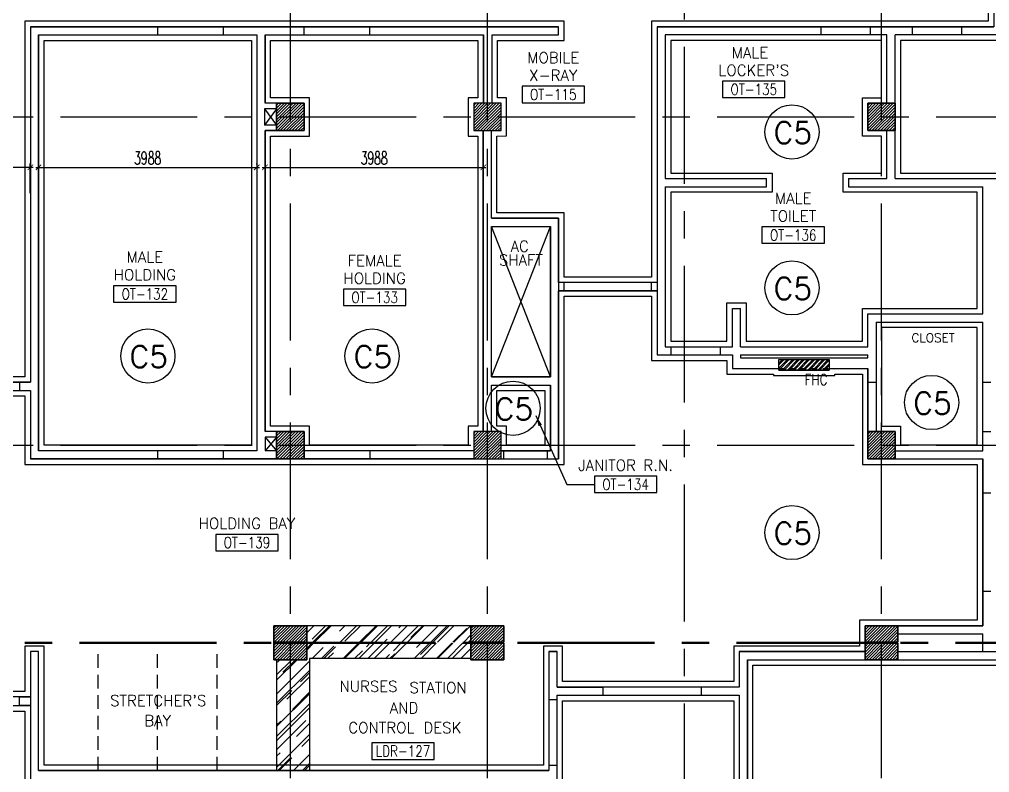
# Model space of a CAD drawing. Extents: x 275967.8 to 276060, y 57291.9 to 57371.4.
# Drawn here: x 275987.79 to 276005.51, y 57324 to 57337.77 of the extents above; entities that cross this region are included whole.
import ezdxf
from ezdxf.enums import TextEntityAlignment as Align

# ---------------------------------------------------------------- set-up
doc = ezdxf.new("R2010")
doc.units = 0
doc.header["$MEASUREMENT"] = 0
doc.header["$PDMODE"] = 34
doc.linetypes.add('CENTERX2', pattern=[4, 2.5, -0.5, 0.5, -0.5])
doc.linetypes.add('HIDDEN', pattern=[0.375, 0.25, -0.125])
doc.layers.get('0').update_dxf_attribs({"linetype": 'CONTINUOUS'})
doc.layers.get('DEFPOINTS').update_dxf_attribs({"linetype": 'CONTINUOUS'})
for name, color, linetype in [('AXES', 11, 'CENTERX2'), ('CEILING', 4, 'CONTINUOUS'), ('CEILING-MARKER', 6, 'CONTINUOUS'), ('COL', 5, 'CONTINUOUS'), ('COUNTER', 7, 'CONTINUOUS'), ('DIM', 4, 'CONTINUOUS'), ('FHC', 2, 'CONTINUOUS'), ('HAT', 8, 'CONTINUOUS'), ('NON-MEDICAL', 5, 'CONTINUOUS'), ('RM-BOX', 11, 'CONTINUOUS'), ('RM-NAME', 11, 'CONTINUOUS'), ('RM-NO', 11, 'CONTINUOUS'), ('SHAFT', 3, 'CONTINUOUS'), ('TXT', 2, 'CONTINUOUS'), ('WALL', 2, 'CONTINUOUS')]:
    doc.layers.add(name, color=color, linetype=linetype)
doc.styles.add('ROMANS', font='ROMANS.shx', dxfattribs={"width": 0.6})
doc.dimstyles.new('STANDARD_IN', dxfattribs={"dimtxt": 0.24, "dimasz": 0.1, "dimexe": 0.07, "dimexo": 0.05, "dimgap": 0.05, "dimtad": 1, "dimdec": 0, "dimlfac": 1000, "dimzin": 0, "dimtxsty": 'ROMANS', "dimblk": 'ARCHTICK', "dimcen": 0.05, "dimdle": 0.05, "dimclrd": 4, "dimclre": 4, "dimclrt": 2, "dimazin": 3, "dimtfac": 1, "dimtdec": 0, "dimtmove": 0, "dimatfit": 3, "dimtolj": 1, "dimtzin": 0})

# ---------------------------------------------------------------- blocks, each defined once
blk = doc.blocks.new('*X74')
at = {"color": 0}
for p, q in [((49339, 149519), (49810, 149990)), ((49339, 149572), (49757, 149990)), ((49339, 149625), (49704, 149990)), ((49339, 149678), (49651, 149990)), ((49339, 149731), (49598, 149990)), ((49339, 149784), (49545, 149990)), ((49339, 149837), (49492, 149990)), ((49339, 149890), (49439, 149990)), ((49339, 149943), (49386, 149990)), ((49363, 149490), (49839, 149966)), ((49416, 149490), (49839, 149913)), ((49469, 149490), (49839, 149859)), ((49523, 149490), (49839, 149806)), ((49576, 149490), (49839, 149753)), ((49629, 149490), (49839, 149700)), ((49682, 149490), (49839, 149647)), ((49735, 149490), (49839, 149594)), ((49788, 149490), (49839, 149541))]:
    blk.add_line(p, q, dxfattribs=at)
blk = doc.blocks.new('*X73')
at = {"color": 0}
for p, q in [((42139, 149531), (42598, 149990)), ((42139, 149584), (42545, 149990)), ((42139, 149637), (42492, 149990)), ((42139, 149690), (42439, 149990)), ((42139, 149743), (42386, 149990)), ((42139, 149796), (42333, 149990)), ((42139, 149849), (42280, 149990)), ((42139, 149902), (42227, 149990)), ((42139, 149955), (42174, 149990)), ((42151, 149490), (42639, 149978)), ((42204, 149490), (42639, 149925)), ((42257, 149490), (42639, 149872)), ((42310, 149490), (42639, 149819)), ((42363, 149490), (42639, 149766)), ((42416, 149490), (42639, 149713)), ((42469, 149490), (42639, 149660)), ((42522, 149490), (42639, 149607)), ((42575, 149490), (42639, 149554)), ((42628, 149490), (42639, 149501))]:
    blk.add_line(p, q, dxfattribs=at)
blk = doc.blocks.new('*X72')
at = {"color": 0}
for p, q in [((38539, 149537), (38992, 149990)), ((38539, 149590), (38939, 149990)), ((38539, 149643), (38886, 149990)), ((38539, 149696), (38833, 149990)), ((38539, 149749), (38780, 149990)), ((38539, 149802), (38726, 149990)), ((38539, 149856), (38673, 149990)), ((38539, 149909), (38620, 149990)), ((38539, 149962), (38567, 149990)), ((38545, 149490), (39039, 149984)), ((38598, 149490), (39039, 149931)), ((38651, 149490), (39039, 149878)), ((38704, 149490), (39039, 149825)), ((38757, 149490), (39039, 149772)), ((38810, 149490), (39039, 149719)), ((38863, 149490), (39039, 149666)), ((38916, 149490), (39039, 149613)), ((38969, 149490), (39039, 149560)), ((39022, 149490), (39039, 149507))]:
    blk.add_line(p, q, dxfattribs=at)
blk = doc.blocks.new('*X69')
at = {"color": 0}
for p, q in [((42139, 155524), (42605, 155990)), ((42139, 155577), (42552, 155990)), ((42139, 155630), (42499, 155990)), ((42139, 155683), (42446, 155990)), ((42139, 155736), (42393, 155990)), ((42139, 155789), (42340, 155990)), ((42139, 155842), (42287, 155990)), ((42139, 155895), (42234, 155990)), ((42139, 155948), (42181, 155990)), ((42158, 155490), (42639, 155971)), ((42211, 155490), (42639, 155918)), ((42264, 155490), (42639, 155865)), ((42317, 155490), (42639, 155812)), ((42370, 155490), (42639, 155759)), ((42423, 155490), (42639, 155706)), ((42476, 155490), (42639, 155653)), ((42529, 155490), (42639, 155600)), ((42582, 155490), (42639, 155546)), ((42635, 155490), (42639, 155493))]:
    blk.add_line(p, q, dxfattribs=at)
blk = doc.blocks.new('*X68')
at = {"color": 0}
for p, q in [((38539, 155530), (38999, 155990)), ((38539, 155583), (38946, 155990)), ((38539, 155636), (38893, 155990)), ((38539, 155689), (38840, 155990)), ((38539, 155742), (38787, 155990)), ((38539, 155795), (38734, 155990)), ((38539, 155848), (38681, 155990)), ((38539, 155901), (38628, 155990)), ((38539, 155954), (38575, 155990)), ((38552, 155490), (39039, 155977)), ((38605, 155490), (39039, 155924)), ((38658, 155490), (39039, 155871)), ((38711, 155490), (39039, 155818)), ((38764, 155490), (39039, 155765)), ((38817, 155490), (39039, 155712)), ((38870, 155490), (39039, 155659)), ((38923, 155490), (39039, 155606)), ((38976, 155490), (39039, 155553)), ((39029, 155490), (39039, 155500))]:
    blk.add_line(p, q, dxfattribs=at)
blk = doc.blocks.new('RM1')
at = {"layer": 'RM-BOX'}
blk.add_lwpolyline([(570, -200), (-570, -200), (-570, -500), (570, -500)], close=True, dxfattribs=at)
at = {"layer": 'RM-NAME', "style": 'ROMANS'}
blk.add_attdef('ROOMNAME1', text='', height=200, dxfattribs=at).set_placement((0, 324), align=Align.MIDDLE)
blk = doc.blocks.new('COL50')
at = {"layer": 'COL'}
blk.add_lwpolyline([(-250, 250), (-250, -250), (250, -250), (250, 250)], close=True, dxfattribs=at)
blk = doc.blocks.new('C5')
at = {"layer": 'HAT', "linetype": 'BYBLOCK'}
h = blk.add_hatch(dxfattribs=at)
h.set_pattern_fill('ANSI31', color=256, scale=300, style=0)
h.set_pattern_definition([(45, (-223356.182, -51411.005), (-26.516504, 26.516504), [])])
h.paths.add_polyline_path([(300, 300), (0, 300), (0, 0), (300, 0)])
h.paths.add_polyline_path([(600, 300), (300, 300), (300, 0), (600, 0)])
at = {"layer": 'COL'}
blk.add_lwpolyline([(600, 300), (0, 300), (0, 0), (600, 0)], close=True, dxfattribs=at)
blk = doc.blocks.new('_ARCHTICK')
at = {"color": 0, "linetype": 'BYBLOCK', "const_width": 0.15}
blk.add_lwpolyline([(-0.5, -0.5), (0.5, 0.5)], dxfattribs=at)
blk = doc.blocks.new('*D194')
at = {"layer": 'DEFPOINTS', "color": 0, "linetype": 'BYBLOCK', "ltscale": 0.3}
for p in [(275988.135, 57335.062), (275992.123, 57335.062), (275992.123, 57335.062)]:
    blk.add_point(p, dxfattribs=at)
at = {"layer": 'DIM', "color": 4, "linetype": 'BYBLOCK', "ltscale": 0.3}
for p, q in [((275988.085, 57335.062), (275992.173, 57335.062)), ((275988.135, 57335.112), (275988.135, 57335.132)), ((275992.123, 57335.112), (275992.123, 57335.132))]:
    blk.add_line(p, q, dxfattribs=at)
at = {"layer": 'DIM', "color": 4, "linetype": 'BYBLOCK', "ltscale": 0.3, "xscale": 0.1, "yscale": 0.1, "zscale": 0.1, "rotation": 180}
blk.add_blockref('_ARCHTICK', (275988.135, 57335.062), dxfattribs=at)
at = {"layer": 'DIM', "color": 4, "linetype": 'BYBLOCK', "ltscale": 0.3, "xscale": 0.1, "yscale": 0.1, "zscale": 0.1}
blk.add_blockref('_ARCHTICK', (275992.123, 57335.062), dxfattribs=at)
at = {"layer": 'DIM', "color": 2, "linetype": 'BYBLOCK', "ltscale": 0.3, "insert": (275990.129, 57335.232), "char_height": 0.24, "attachment_point": 5, "style": 'ROMANS'}
blk.add_mtext('\\A1;3988', dxfattribs=at)
blk = doc.blocks.new('*D193')
at = {"layer": 'DEFPOINTS', "color": 0, "linetype": 'BYBLOCK', "ltscale": 0.3}
for p in [(275996.26, 57335.062), (275992.273, 57334.601), (275996.26, 57334.601)]:
    blk.add_point(p, dxfattribs=at)
at = {"layer": 'DIM', "color": 4, "linetype": 'BYBLOCK', "ltscale": 0.3}
for p, q in [((275992.223, 57335.062), (275996.31, 57335.062)), ((275992.273, 57334.651), (275992.273, 57335.132)), ((275996.26, 57334.651), (275996.26, 57335.132))]:
    blk.add_line(p, q, dxfattribs=at)
at = {"layer": 'DIM', "color": 4, "linetype": 'BYBLOCK', "ltscale": 0.3, "xscale": 0.1, "yscale": 0.1, "zscale": 0.1, "rotation": 180}
blk.add_blockref('_ARCHTICK', (275992.273, 57335.062), dxfattribs=at)
at = {"layer": 'DIM', "color": 4, "linetype": 'BYBLOCK', "ltscale": 0.3, "xscale": 0.1, "yscale": 0.1, "zscale": 0.1}
blk.add_blockref('_ARCHTICK', (275996.26, 57335.062), dxfattribs=at)
at = {"layer": 'DIM', "color": 2, "linetype": 'BYBLOCK', "ltscale": 0.3, "insert": (275994.267, 57335.232), "char_height": 0.24, "attachment_point": 5, "style": 'ROMANS'}
blk.add_mtext('\\A1;3988', dxfattribs=at)
blk = doc.blocks.new('*D192')
at = {"layer": 'DEFPOINTS', "color": 0, "linetype": 'BYBLOCK', "ltscale": 0.3}
for p in [(275985.785, 57335.062), (275985.785, 57334.542), (275987.985, 57334.542)]:
    blk.add_point(p, dxfattribs=at)
at = {"layer": 'DIM', "color": 4, "linetype": 'BYBLOCK', "ltscale": 0.3}
for p, q in [((275988.035, 57335.062), (275985.735, 57335.062)), ((275985.785, 57334.592), (275985.785, 57335.132)), ((275987.985, 57334.592), (275987.985, 57335.132))]:
    blk.add_line(p, q, dxfattribs=at)
at = {"layer": 'DIM', "color": 4, "linetype": 'BYBLOCK', "ltscale": 0.3, "xscale": 0.1, "yscale": 0.1, "zscale": 0.1, "rotation": 180}
blk.add_blockref('_ARCHTICK', (275985.785, 57335.062), dxfattribs=at)
at = {"layer": 'DIM', "color": 4, "linetype": 'BYBLOCK', "ltscale": 0.3, "xscale": 0.1, "yscale": 0.1, "zscale": 0.1}
blk.add_blockref('_ARCHTICK', (275987.985, 57335.062), dxfattribs=at)
at = {"layer": 'DIM', "color": 2, "linetype": 'BYBLOCK', "ltscale": 0.3, "insert": (275986.885, 57335.232), "char_height": 0.24, "attachment_point": 5, "style": 'ROMANS'}
blk.add_mtext('\\A1;2200', dxfattribs=at)

msp = doc.modelspace()

# ---------------------------------------------------------------- hatches: boundary and pattern name
at = {"layer": 'COUNTER'}
h = msp.add_hatch(dxfattribs=at)
h.set_pattern_fill('AR-RROOF', color=11, scale=0.3, angle=45, style=0)
h.set_pattern_definition([(45, (275761.87932, 57274.97192), (0.25455844, 0.6788225), [4.5, -0.6, 1.5, -0.3]), (45, (275762.0554, 57275.36012), (-0.49426764, 0.0700036), [0.9, -0.099, 1.8, -0.225]), (45, (275761.80507, 57275.2583), (0.96095812, 1.24521504), [2.4, -0.42, 1.2, -0.3])])
h.paths.add_polyline_path([(275992.7355, 57326.0629), (275992.4855, 57326.0629), (275992.4855, 57324.0379), (275992.7355, 57324.0379)])
h.paths.add_polyline_path([(275993.0855, 57326.0829), (275996.0355, 57326.0829), (275996.0355, 57326.3629), (275993.0355, 57326.3629), (275993.0355, 57326.0629), (275992.7355, 57326.0629), (275992.7355, 57324.0379), (275993.0855, 57324.0379)])
h.paths.add_polyline_path([(275996.0355, 57326.6829), (275993.0355, 57326.6829), (275993.0355, 57326.3829), (275996.0355, 57326.3829)])
h.paths.add_polyline_path([(275993.8749, 57326.1592), (275993.8749, 57326.6067), (275994.1374, 57326.6067), (275994.1374, 57326.1592)], flags=9)
at = {"layer": 'FHC', "linetype": 'BYBLOCK', "ltscale": 0.3}
h = msp.add_hatch(dxfattribs=at)
h.set_pattern_fill('ANSI32', color=11, scale=0.175, style=0)
h.set_pattern_definition([(45, (275769.465284, 57300.30692), (-0.046403883, 0.046403883), []), (45, (275769.49622, 57300.30692), (-0.046403883, 0.046403883), [])])
h.paths.add_polyline_path([(276002.5815, 57331.3579), (276002.5815, 57331.5479), (276001.6615, 57331.5479), (276001.6615, 57331.3579)])
h.paths.add_polyline_path([(276001.4489, 57330.9368), (276001.4489, 57331.3576), (276001.7114, 57331.3576), (276001.7114, 57330.9368)], flags=9)
at = {"layer": 'HAT', "linetype": 'BYBLOCK'}
h = msp.add_hatch(dxfattribs=at)
h.set_pattern_fill('ANSI31', color=256, scale=0.3, style=0)
h.set_pattern_definition([(45, (275779.879317, 57274.97192), (-0.026516504, 0.026516504), [])])
h.paths.add_polyline_path([(276003.5355, 57326.6829), (276003.2355, 57326.6829), (276003.2355, 57326.3829), (276003.5355, 57326.3829)])
h.paths.add_polyline_path([(276003.8355, 57326.6829), (276003.5355, 57326.6829), (276003.5355, 57326.3829), (276003.8355, 57326.3829)])

# ---------------------------------------------------------------- linework, layer by layer
at = {"layer": 'AXES'}
for p, q in [((275992.7355, 57291.8986), (275992.7355, 57370.7113)), ((275996.3355, 57291.8986), (275996.3355, 57370.7113)), ((276003.5355, 57291.8986), (276003.5355, 57370.7113)), ((275999.9355, 57298.7629), (275999.9355, 57357.5829)), ((275968.5355, 57335.9829), (276036.5755, 57335.9829)), ((275968.5355, 57329.9829), (276036.5755, 57329.9829)), ((275968.8855, 57326.3829), (276041.9755, 57326.3829)), ((275968.8855, 57326.3629), (276041.9755, 57326.3629))]:
    msp.add_line(p, q, dxfattribs=at)
at = {"layer": 'CEILING', "linetype": 'BYBLOCK', "ltscale": 0.3}
for points in [[(275985.7855, 57340.4349), (275987.9855, 57340.4349), (275987.9855, 57339.4329), (276003.7855, 57339.4329), (276003.7855, 57346.7079), (276005.5855, 57346.7079), (276005.5855, 57337.6329), (275999.4355, 57337.6329), (275999.4355, 57332.9556), (275997.6355, 57332.9556), (275997.6355, 57334.1329), (275996.4105, 57334.1329), (275996.4105, 57335.7329), (275996.5855, 57335.7367), (275996.5855, 57336.2329), (275996.4227, 57336.2329), (275996.4227, 57337.4829), (275997.6355, 57337.4829), (275997.6355, 57337.6329), (275987.9855, 57337.6329), (275987.9855, 57331.133), (275985.7855, 57331.133)], [(275985.8855, 57340.3349), (275987.8855, 57340.3349), (275987.8855, 57339.3329), (276003.8855, 57339.3329), (276003.8855, 57346.6079), (276005.4855, 57346.6079), (276005.4855, 57337.7329), (275999.3355, 57337.7329), (275999.3355, 57333.0556), (275997.7355, 57333.0556), (275997.7355, 57334.2329), (275996.5105, 57334.2329), (275996.5105, 57335.635), (275996.6855, 57335.6388), (275996.6855, 57336.3329), (275996.5227, 57336.3329), (275996.5227, 57337.3829), (275997.7355, 57337.3829), (275997.7355, 57337.7329), (275987.8855, 57337.7329), (275987.8855, 57331.233), (275985.8855, 57331.233)], [(275988.1355, 57337.4829), (275992.123, 57337.4829), (275992.123, 57329.8829), (275988.1355, 57329.8829)], [(275988.2355, 57337.3829), (275992.023, 57337.3829), (275992.023, 57329.9829), (275988.2355, 57329.9829)], [(275992.273, 57337.4829), (275996.2636, 57337.4829), (275996.2636, 57336.2329), (275996.0855, 57336.2329), (275996.0855, 57335.7329), (275996.2605, 57335.7329), (275996.2605, 57330.2329), (275996.0855, 57330.2329), (275996.0855, 57329.8829), (275992.9855, 57329.8829), (275992.9855, 57330.2329), (275992.273, 57330.2329), (275992.273, 57335.7329), (275992.9855, 57335.7329), (275992.9855, 57336.2329), (275992.273, 57336.2329)], [(275992.373, 57337.3829), (275996.1636, 57337.3829), (275996.1636, 57336.3329), (275995.9855, 57336.3329), (275995.9855, 57335.6329), (275996.1605, 57335.6329), (275996.1605, 57330.3329), (275995.9855, 57330.3329), (275995.9855, 57329.9829), (275993.0855, 57329.9829), (275993.0855, 57330.3329), (275992.373, 57330.3329), (275992.373, 57335.6329), (275993.0855, 57335.6329), (275993.0855, 57336.3329), (275992.373, 57336.3329)], [(275999.6855, 57337.3829), (275999.6855, 57334.9579), (276001.5355, 57334.9579), (276001.5355, 57334.6079), (275999.6855, 57334.6079), (275999.6855, 57331.8829), (276000.7105, 57331.8829), (276000.7105, 57332.5829), (276001.0605, 57332.5829), (276001.0605, 57331.8829), (276003.1855, 57331.8829), (276003.1855, 57332.4829), (276005.2855, 57332.4829), (276005.2855, 57334.6079), (276002.8355, 57334.6079), (276002.8355, 57334.9579), (276003.5355, 57334.9579), (276003.5355, 57335.6329), (276003.1855, 57335.6329), (276003.1855, 57336.3329), (276003.5355, 57336.3329), (276003.5355, 57337.3829)], [(276003.8855, 57337.3829), (276003.8855, 57334.9579), (276007.3855, 57334.9579), (276007.3855, 57334.6079), (276005.6355, 57334.6079), (276005.6355, 57332.4829), (276007.1855, 57332.4829), (276007.1855, 57332.1329), (276005.6355, 57332.1329), (276005.6355, 57329.9829), (276010.3368, 57329.9829), (276010.3421, 57330.3829), (276010.4855, 57330.3829), (276010.4855, 57334.6079), (276008.6876, 57334.6079), (276008.6876, 57334.9579), (276010.4855, 57334.9579), (276010.4855, 57335.5329), (276010.3355, 57335.5329), (276010.3355, 57336.4271), (276010.3855, 57336.4301), (276010.3855, 57337.3829)], [(276003.5355, 57330.3329), (276003.8855, 57330.3329), (276003.8855, 57329.9905), (276005.2855, 57329.9905), (276005.2855, 57332.1329), (276003.5355, 57332.1329)], [(275996.4105, 57331.0829), (275997.4855, 57331.0829), (275997.4855, 57329.8829), (275996.5855, 57329.8829), (275996.5855, 57330.2329), (275996.4105, 57330.2329)], [(275996.5105, 57330.9829), (275997.3855, 57330.9829), (275997.3855, 57329.9829), (275996.6855, 57329.9829), (275996.6855, 57330.3329), (275996.5105, 57330.3329)], [(275992.4355, 57326.6829), (275993.0355, 57326.6829), (275993.0355, 57326.0629), (275992.4355, 57326.0629)], [(276001.0855, 57326.0629), (276010.4355, 57326.0629), (276010.4355, 57320.0129), (276010.4855, 57320.0129), (276010.4855, 57319.1929), (276003.7855, 57319.1929), (276003.7855, 57320.6129), (276003.2855, 57320.6129), (276003.2855, 57319.1929), (276001.0855, 57319.1929)], [(276001.1855, 57325.9629), (276010.3355, 57325.9629), (276010.3355, 57319.9129), (276010.3855, 57319.9129), (276010.3855, 57319.2929), (276003.8855, 57319.2929), (276003.8855, 57320.7129), (276003.1855, 57320.7129), (276003.1855, 57319.2929), (276001.1855, 57319.2929)]]:
    msp.add_lwpolyline(points, close=True, dxfattribs=at)
for points in [[(275985.7855, 57330.983), (275987.9855, 57330.983), (275987.9855, 57329.7329), (275997.6355, 57329.7329), (275997.6355, 57332.8056), (275999.4355, 57332.8056), (275999.4355, 57331.6329), (276000.8105, 57331.6329), (276000.8105, 57331.3829), (276001.6615, 57331.3829), (276001.6615, 57331.3577), (276002.5815, 57331.3577), (276002.5815, 57331.3829), (276003.2855, 57331.3829), (276003.2855, 57329.7329), (276005.3855, 57329.7329), (276005.3855, 57326.6829), (276003.2355, 57326.6829), (276003.2355, 57326.2129), (276000.9355, 57326.2129), (276000.9355, 57325.5629), (275997.6105, 57325.563), (275997.6105, 57326.2129), (275997.4605, 57326.2129), (275997.4605, 57324.0379), (275988.1355, 57324.0379), (275988.1355, 57326.2129), (275987.9855, 57326.2129), (275987.9855, 57325.3829), (275985.8355, 57325.3829)], [(275985.8855, 57330.883), (275987.8855, 57330.883), (275987.8855, 57329.6329), (275997.7355, 57329.6329), (275997.7355, 57332.7056), (275999.3355, 57332.7056), (275999.3355, 57331.5329), (276000.7105, 57331.5329), (276000.7105, 57331.2829), (276001.5615, 57331.2829), (276001.5615, 57331.2577), (276002.6815, 57331.2577), (276002.6815, 57331.2829), (276003.1855, 57331.2829), (276003.1855, 57329.6329), (276005.2855, 57329.6329), (276005.2855, 57326.7829), (276003.1355, 57326.7829), (276003.1355, 57326.3129), (276000.8355, 57326.3129), (276000.8355, 57325.6629), (275997.7105, 57325.663), (275997.7105, 57326.3129), (275997.3605, 57326.3129), (275997.3605, 57324.1379), (275988.2355, 57324.1379), (275988.2355, 57326.3129), (275987.8855, 57326.3129), (275987.8855, 57325.4829), (275985.9355, 57325.4829)], [(275997.6105, 57317.0929), (275997.6105, 57325.4129), (276000.9355, 57325.4129), (276000.9355, 57319.0429)], [(275997.7105, 57316.9929), (275997.7105, 57325.3129), (276000.8355, 57325.3129), (276000.8355, 57318.9429)], [(275983.2105, 57321.1429), (275983.2105, 57324.3829), (275985.8355, 57324.383), (275985.8355, 57325.223), (275987.9855, 57325.223), (275987.9855, 57318.0429)], [(275983.3105, 57321.2429), (275983.3105, 57324.2829), (275985.9355, 57324.283), (275985.9355, 57325.123), (275987.8855, 57325.123), (275987.8855, 57317.9429)]]:
    msp.add_lwpolyline(points, dxfattribs=at)
at = {"layer": 'CEILING-MARKER', "color": 2}
for centre in [(276001.8999, 57335.7093), (276001.8999, 57332.8593), (275990.1327, 57331.6137), (275994.2283, 57331.6137), (276004.4514, 57330.7639), (275996.8042, 57330.6587), (276001.8999, 57328.3867)]:
    msp.add_circle(centre, 0.4949, dxfattribs=at)
at = {"layer": 'COL', "linetype": 'BYBLOCK'}
msp.add_line((275996.0855, 57326.3629), (275996.0855, 57326.3829), dxfattribs=at)
at = {"layer": 'COL'}
for points in [[(275992.4855, 57336.2329), (275992.4855, 57335.7329), (275992.9855, 57335.7329), (275992.9855, 57336.2329)], [(275992.4855, 57330.2329), (275992.4855, 57329.7329), (275992.9855, 57329.7329), (275992.9855, 57330.2329)], [(276003.8355, 57326.6829), (276003.2355, 57326.6829), (276003.2355, 57326.3829), (276003.8355, 57326.3829)]]:
    msp.add_lwpolyline(points, close=True, dxfattribs=at)
at = {"layer": 'COUNTER'}
for p, q in [((275996.0355, 57326.6829), (275993.0355, 57326.6829)), ((275992.4848, 57326.0629), (275992.4848, 57324.0379)), ((275993.0855, 57326.0629), (275993.0855, 57324.0379)), ((275996.0355, 57326.0829), (275993.0885, 57326.0829))]:
    msp.add_line(p, q, dxfattribs=at)
msp.add_arc((276003.6075, 57325.9299), 0.003, 0, 90, dxfattribs=at)
msp.add_arc((276003.6075, 57325.9299), 0.003, 0, 90, dxfattribs=at)
at = {"layer": 'FHC', "color": 250, "linetype": 'HIDDEN', "ltscale": 0.25}
msp.add_line((276001.6615, 57331.3829), (276002.5815, 57331.3829), dxfattribs=at)
at = {"layer": 'FHC', "linetype": 'BYBLOCK', "ltscale": 0.3}
msp.add_lwpolyline([(276001.6615, 57331.5479), (276002.5815, 57331.5479), (276002.5815, 57331.3579), (276001.6615, 57331.3579)], close=True, dxfattribs=at)
at = {"layer": 'HAT', "linetype": 'BYBLOCK'}
msp.add_arc((275993.0885, 57326.0799), 0.003, 90, 180, dxfattribs=at)
at = {"layer": 'NON-MEDICAL'}
for p, q in [((275996.0355, 57326.6829), (275993.0355, 57326.6829)), ((275992.4855, 57326.0629), (275992.4855, 57324.0379)), ((275993.0855, 57326.0799), (275993.0855, 57324.0379)), ((275996.0355, 57326.0829), (275993.0885, 57326.0829))]:
    msp.add_line(p, q, dxfattribs=at)
at = {"layer": 'RM-NAME', "color": 8}
for p, q in [((275997.2201, 57330.528), (275997.7888, 57329.2668)), ((275997.7888, 57329.2668), (275998.2899, 57329.2668))]:
    msp.add_line(p, q, dxfattribs=at)
at = {"layer": 'RM-NAME'}
msp.add_lwpolyline([(275995.3643, 57324.5418), (275994.2245, 57324.5418), (275994.2245, 57324.2418), (275995.3643, 57324.2418)], close=True, dxfattribs=at)
at = {"layer": 'RM-NAME', "color": 8}
msp.add_solid([(275997.2702, 57330.3315), (275997.3312, 57330.3584), (275997.2201, 57330.528)], dxfattribs=at)
at = {"layer": 'SHAFT', "linetype": 'BYBLOCK'}
for p, q in [((275992.4855, 57336.1329), (275992.2605, 57335.8329)), ((275992.2605, 57336.1329), (275992.4855, 57335.8329))]:
    msp.add_line(p, q, dxfattribs=at)
at = {"layer": 'SHAFT', "linetype": 'CONTINUOUS'}
for p, q in [((275997.4855, 57331.2329), (275996.4105, 57333.9829)), ((275996.4105, 57331.2329), (275997.4855, 57333.9829))]:
    msp.add_line(p, q, dxfattribs=at)
at = {"layer": 'SHAFT', "linetype": 'HIDDEN'}
for p, q in [((275989.223, 57324.0379), (275989.223, 57326.2129)), ((275990.3105, 57324.0379), (275990.3105, 57326.2129)), ((275991.398, 57324.0379), (275991.398, 57326.2129))]:
    msp.add_line(p, q, dxfattribs=at)
at = {"layer": 'WALL'}
for p, q in [((275987.9855, 57337.6329), (275990.3105, 57337.6329)), ((275987.9855, 57337.6329), (275987.9855, 57331.133)), ((275990.3105, 57337.6329), (275992.9855, 57337.6329)), ((275990.3105, 57337.6329), (275990.3105, 57337.4829)), ((275991.5105, 57337.6329), (275991.5105, 57337.4829)), ((275992.9855, 57337.6329), (275997.6355, 57337.6329)), ((275999.4355, 57337.6329), (275999.4355, 57331.6329)), ((275999.4355, 57337.6329), (276002.4355, 57337.6329)), ((276002.4355, 57337.6329), (276004.098, 57337.6329)), ((276002.4355, 57337.4829), (276002.4355, 57337.6329)), ((276003.3355, 57337.4829), (276003.3355, 57337.6329)), ((276004.098, 57337.6329), (276004.098, 57337.4829)), ((276004.098, 57337.6329), (276005.5855, 57337.6329)), ((276004.998, 57337.6329), (276004.998, 57337.4829)), ((275988.1355, 57337.4829), (275988.1355, 57329.8829)), ((275988.1355, 57337.4829), (275990.3105, 57337.4829)), ((275990.3105, 57337.4829), (275992.123, 57337.4829)), ((275992.123, 57337.4829), (275992.123, 57329.8829)), ((275992.273, 57337.4829), (275992.273, 57336.2329)), ((275992.273, 57337.4829), (275992.9855, 57337.4829)), ((275992.9855, 57337.4829), (275996.2636, 57337.4829)), ((275996.2636, 57336.2329), (275996.2636, 57337.4829)), ((275996.4227, 57336.2329), (275996.4227, 57337.4829)), ((275996.4227, 57337.4829), (275997.6355, 57337.4829)), ((275999.5855, 57337.4829), (275999.5855, 57334.8579)), ((276002.4355, 57337.4829), (275999.5855, 57337.4829)), ((276003.6355, 57337.4829), (276002.4355, 57337.4829)), ((276003.6355, 57336.2329), (276003.6355, 57337.4829)), ((276004.098, 57337.4829), (276003.7855, 57337.4829)), ((276003.7855, 57334.8579), (276003.7855, 57337.4829)), ((276010.4855, 57337.4829), (276004.098, 57337.4829)), ((275992.2605, 57336.1329), (275992.2605, 57335.8329)), ((275992.273, 57335.7329), (275992.273, 57330.2329)), ((275996.2605, 57334.0579), (275996.2605, 57335.7329)), ((275996.4105, 57334.1329), (275996.4105, 57335.7329)), ((276003.6355, 57334.8579), (276003.6355, 57335.7329)), ((275999.5855, 57334.8579), (276001.4355, 57334.8579)), ((275999.5855, 57334.7079), (276001.4355, 57334.7079)), ((275999.5855, 57334.7079), (275999.5855, 57331.7829)), ((276002.9355, 57334.8579), (276003.6355, 57334.8579)), ((276002.9355, 57334.7079), (276005.3855, 57334.7079)), ((276003.7855, 57334.8579), (276007.2855, 57334.8579)), ((276005.3855, 57332.3829), (276005.3855, 57334.7079)), ((275996.2605, 57330.2329), (275996.2605, 57334.0579)), ((275997.6355, 57334.1329), (275997.6355, 57329.7329)), ((275996.4105, 57331.2329), (275996.4105, 57333.9829)), ((275997.7355, 57332.9556), (275997.6355, 57332.9556)), ((275999.4355, 57332.9556), (275997.7355, 57332.9556)), ((275997.7355, 57332.8056), (275997.7355, 57332.9556)), ((275999.3355, 57332.8056), (275999.3355, 57332.9556)), ((275997.7355, 57332.8056), (275997.6355, 57332.8056)), ((275999.4355, 57332.8056), (275997.7355, 57332.8056)), ((276005.3855, 57331.1329), (276005.3855, 57332.2329)), ((275999.6855, 57331.7829), (275999.6855, 57331.6329)), ((276000.5855, 57331.7829), (276000.5855, 57331.6329)), ((275985.9855, 57331.133), (275987.9855, 57331.133)), ((275985.9855, 57330.983), (275987.9855, 57330.983)), ((275987.9855, 57330.983), (275987.9855, 57329.7329)), ((275996.4105, 57330.2329), (275996.4105, 57331.0829)), ((276005.3855, 57329.8829), (276005.3855, 57331.1329)), ((275992.273, 57330.1329), (275992.273, 57329.8829)), ((275990.3105, 57329.8829), (275988.1355, 57329.8829)), ((275992.123, 57329.8829), (275990.3105, 57329.8829)), ((275990.3105, 57329.8829), (275990.3105, 57329.7329)), ((275991.5105, 57329.8829), (275991.5105, 57329.7329)), ((275992.4855, 57329.8829), (275992.273, 57329.8829)), ((275996.0855, 57329.8829), (275992.9855, 57329.8829)), ((275996.5855, 57329.8829), (275997.4355, 57329.8829)), ((275996.6355, 57329.7329), (275996.6355, 57329.8829)), ((275997.4355, 57329.8829), (275997.4855, 57329.8829)), ((275997.4355, 57329.7329), (275997.4355, 57329.8829)), ((276003.7855, 57329.8829), (276005.3855, 57329.8829)), ((275990.3105, 57329.7329), (275987.9855, 57329.7329)), ((275992.4855, 57329.7329), (275990.3105, 57329.7329)), ((275991.6605, 57329.7329), (275991.5105, 57329.7329)), ((275996.0855, 57329.7329), (275992.9855, 57329.7329)), ((275996.5855, 57329.7329), (275997.4355, 57329.7329)), ((275997.4355, 57329.7329), (275997.6355, 57329.7329)), ((276003.7855, 57329.7329), (276005.3855, 57329.7329)), ((276005.3855, 57329.1079), (276005.3855, 57329.7329)), ((276005.5355, 57329.1079), (276005.3855, 57329.1079)), ((276005.3855, 57326.6829), (276005.3855, 57329.1079)), ((276005.5355, 57327.3079), (276005.3855, 57327.3079)), ((276003.8355, 57326.6829), (276005.3855, 57326.6829)), ((276003.8355, 57326.5329), (276005.3855, 57326.5329)), ((276005.3855, 57326.2129), (276005.3855, 57326.5329)), ((275987.9855, 57326.2129), (275987.9855, 57323.7379)), ((275988.1355, 57326.2129), (275987.9855, 57326.2129)), ((275997.4605, 57326.2129), (275997.4605, 57325.3379)), ((275997.4605, 57326.2129), (275997.6105, 57326.2129)), ((276000.9355, 57326.2129), (276003.2355, 57326.2129)), ((276000.9355, 57326.2129), (276000.9355, 57325.5629)), ((276003.8355, 57326.2129), (276010.3855, 57326.2129)), ((276001.0855, 57326.0629), (276001.0855, 57319.1929)), ((276001.0855, 57326.0629), (276010.3855, 57326.0629)), ((275997.6105, 57325.5629), (275998.4434, 57325.5629)), ((275998.4434, 57325.5629), (275998.4434, 57325.4129)), ((276000.9355, 57325.5629), (275998.4434, 57325.5629)), ((276000.2434, 57325.5629), (276000.2434, 57325.4129)), ((275987.7855, 57325.3829), (275987.9855, 57325.3829)), ((275997.4605, 57325.3379), (275997.6105, 57325.3379)), ((275997.4605, 57325.3379), (275997.4605, 57324.0379)), ((275997.6105, 57325.4129), (275998.4434, 57325.4129)), ((275998.4434, 57325.4129), (276000.9355, 57325.4129)), ((276000.9355, 57325.4129), (276000.9355, 57319.0429)), ((275987.7855, 57325.2329), (275987.9855, 57325.2329)), ((275997.4605, 57324.1379), (275997.6105, 57324.1379)), ((275988.1355, 57324.0379), (275997.4605, 57324.0379))]:
    msp.add_line(p, q, dxfattribs=at)
at = {"layer": 'WALL', "linetype": 'BYBLOCK'}
for p, q in [((275992.9855, 57337.4829), (275992.9855, 57337.6329)), ((275994.1855, 57337.4829), (275994.1855, 57337.6329)), ((275997.6355, 57337.4829), (275997.6355, 57337.6329)), ((275992.4855, 57336.1329), (275992.2605, 57336.1329)), ((275992.4855, 57336.2329), (275992.273, 57336.2329)), ((275992.4855, 57335.8329), (275992.2605, 57335.8329)), ((275992.4855, 57335.7329), (275992.273, 57335.7329)), ((276001.4355, 57334.7079), (276001.4355, 57334.8579)), ((276002.9355, 57334.8579), (276002.9355, 57334.7079)), ((275996.4105, 57334.1329), (275997.6355, 57334.1329)), ((275996.4105, 57333.9829), (275997.4855, 57333.9829)), ((275997.4855, 57331.2329), (275997.4855, 57333.9829)), ((276000.8105, 57331.7829), (276000.8105, 57332.4829)), ((276000.8105, 57332.4829), (276000.9605, 57332.4829)), ((276000.9605, 57331.7829), (276000.9605, 57332.4829)), ((276003.2855, 57332.3829), (276005.3855, 57332.3829)), ((276003.2855, 57331.7829), (276003.2855, 57332.3829)), ((276003.4355, 57332.2329), (276005.3855, 57332.2329)), ((276003.4355, 57332.2329), (276003.4355, 57330.2329)), ((275999.5855, 57331.7829), (276000.5855, 57331.7829)), ((276000.5855, 57331.7829), (276000.8105, 57331.7829)), ((276000.9605, 57331.7829), (276003.2855, 57331.7829)), ((275999.4355, 57331.6329), (275999.6855, 57331.6329)), ((275999.6855, 57331.6329), (276000.8105, 57331.6329)), ((276000.8105, 57331.6329), (276000.8105, 57331.3829)), ((276000.9605, 57331.6329), (276003.2855, 57331.6329)), ((276000.9605, 57331.6329), (276000.9605, 57331.5829)), ((276000.9605, 57331.5829), (276003.2855, 57331.5829)), ((276001.6615, 57331.3829), (276001.6615, 57331.5479)), ((276001.6615, 57331.5479), (276002.5815, 57331.5479)), ((276002.5815, 57331.5479), (276002.5815, 57331.3806)), ((276003.2855, 57331.5829), (276003.2855, 57331.6329)), ((276000.8105, 57331.3829), (276001.6615, 57331.3829)), ((276002.5815, 57331.3829), (276003.2855, 57331.3829)), ((276003.2855, 57330.2329), (276003.2855, 57331.3829)), ((275996.4105, 57331.2329), (275997.4855, 57331.2329)), ((275987.7855, 57331.133), (275987.7855, 57330.983)), ((275996.4105, 57331.0829), (275997.4855, 57331.0829)), ((275997.4855, 57329.8829), (275997.4855, 57331.0829)), ((276003.2855, 57331.1329), (276003.4355, 57331.1329)), ((276005.3855, 57331.1329), (276005.5355, 57331.1329)), ((275992.4855, 57330.2329), (275992.273, 57330.2329)), ((275992.4855, 57330.1329), (275992.273, 57330.1329)), ((275992.4855, 57330.1329), (275992.273, 57329.8829)), ((275992.273, 57330.1329), (275992.4855, 57329.8829)), ((276005.3855, 57330.2329), (276005.5355, 57330.2329)), ((275994.1855, 57329.8829), (275994.1855, 57329.7329)), ((275988.1355, 57324.0379), (275988.1355, 57326.2129)), ((275997.6105, 57325.5629), (275997.6105, 57326.2129)), ((275987.7855, 57325.2329), (275987.7855, 57325.3829)), ((275997.6105, 57325.3379), (275997.6105, 57325.4129)), ((275997.6105, 57323.5879), (275997.6105, 57325.3379))]:
    msp.add_line(p, q, dxfattribs=at)
at = {"layer": 'WALL', "linetype": 'BYBLOCK', "ltscale": 0.3}
for points in [[(275992.4855, 57336.2329), (275992.9855, 57336.2329), (275992.9855, 57335.7329), (275992.4855, 57335.7329)], [(275996.5855, 57336.2329), (275996.0855, 57336.2329), (275996.0855, 57335.7329), (275996.5855, 57335.7329)], [(276003.7855, 57335.7329), (276003.2855, 57335.7329), (276003.2855, 57336.2329), (276003.7855, 57336.2329)], [(275992.9855, 57329.7329), (275992.4855, 57329.7329), (275992.4855, 57330.2329), (275992.9855, 57330.2329)], [(275996.5855, 57330.2329), (275996.0855, 57330.2329), (275996.0855, 57329.7329), (275996.5855, 57329.7329)], [(276003.7855, 57329.7329), (276003.2855, 57329.7329), (276003.2855, 57330.2329), (276003.7855, 57330.2329)], [(275992.4355, 57326.6829), (275993.0355, 57326.6829), (275993.0355, 57326.3829), (275992.4355, 57326.3829)], [(275996.0355, 57326.6829), (275996.6355, 57326.6829), (275996.6355, 57326.3829), (275996.0355, 57326.3829)], [(276003.2355, 57326.6829), (276003.8355, 57326.6829), (276003.8355, 57326.3829), (276003.2355, 57326.3829)], [(275992.4355, 57326.3629), (275993.0355, 57326.3629), (275993.0355, 57326.0629), (275992.4355, 57326.0629)], [(275996.0355, 57326.3629), (275996.6355, 57326.3629), (275996.6355, 57326.0629), (275996.0355, 57326.0629)], [(276003.2355, 57326.3629), (276003.8355, 57326.3629), (276003.8355, 57326.0629), (276003.2355, 57326.0629)]]:
    msp.add_lwpolyline(points, close=True, dxfattribs=at)
at = {"layer": 'WALL'}
msp.add_lwpolyline([(275996.4105, 57333.9829), (275997.4855, 57333.9829), (275997.4855, 57331.2329), (275996.4105, 57331.2329)], close=True, dxfattribs=at)

# ---------------------------------------------------------------- block references
at = {"layer": 'COL', "xscale": 0.001, "yscale": 0.001, "zscale": 0.001}
for p in [(275996.3355, 57335.9829), (276003.5355, 57335.9829), (275996.3355, 57329.9829), (276003.5355, 57329.9829)]:
    msp.add_blockref('COL50', p, dxfattribs=at)
at = {"layer": 'COL', "linetype": 'BYBLOCK', "xscale": 0.001, "yscale": 0.001, "zscale": 0.001}
for p in [(275992.4355, 57326.3829), (275996.0355, 57326.3829), (275992.4355, 57326.0629), (275996.0355, 57326.0629), (276003.2355, 57326.0629)]:
    msp.add_blockref('C5', p, dxfattribs=at)
at = {"layer": 'HAT', "xscale": 0.001, "yscale": 0.001, "zscale": 0.001}
for name, p in [('*X68', (275953.9463, 57180.2432)), ('*X69', (275953.9463, 57180.2432)), ('*X69', (275961.1463, 57180.2432)), ('*X72', (275953.9463, 57180.2432)), ('*X73', (275953.9463, 57180.2432)), ('*X74', (275953.9463, 57180.2432))]:
    msp.add_blockref(name, p, dxfattribs=at)
at = {"layer": 'RM-NAME'}
ref = msp.add_blockref('RM1', (276001.2025, 57336.8367), dxfattribs=dict(at, xscale=0.001, yscale=0.001, zscale=0.001))
ref.add_attrib('ROOMNO', 'OT-135', dxfattribs={"layer": 'RM-NO', "height": 0.2, "style": 'ROMANS', "width": 0.8}).set_placement((276001.2025, 57336.4867), align=Align.MIDDLE)
ref.add_attrib('ROOMNAME2', "LOCKER'S", dxfattribs={"height": 0.2, "style": 'ROMANS'}).set_placement((276001.2025, 57336.8367), align=Align.MIDDLE)
ref.add_attrib('ROOMNAME1', 'MALE ', dxfattribs={"height": 0.2, "style": 'ROMANS'}).set_placement((276001.2025, 57337.1605), align=Align.MIDDLE)
ref = msp.add_blockref('RM1', (275997.5386, 57336.7439), dxfattribs=dict(at, xscale=0.001, yscale=0.001, zscale=0.001))
ref.add_attrib('ROOMNO', 'OT-115', dxfattribs={"layer": 'RM-NO', "height": 0.2, "style": 'ROMANS', "width": 0.8}).set_placement((275997.5386, 57336.3939), align=Align.MIDDLE)
ref.add_attrib('ROOMNAME2', 'X-RAY', dxfattribs={"height": 0.2, "style": 'ROMANS'}).set_placement((275997.5386, 57336.7439), align=Align.MIDDLE)
ref.add_attrib('ROOMNAME1', 'MOBILE', dxfattribs={"height": 0.2, "style": 'ROMANS'}).set_placement((275997.5386, 57337.0677), align=Align.MIDDLE)
ref = msp.add_blockref('RM1', (276001.9222, 57334.1736), dxfattribs=dict(at, xscale=0.001, yscale=0.001, zscale=0.001))
ref.add_attrib('ROOMNO', 'OT-136', dxfattribs={"layer": 'RM-NO', "height": 0.2, "style": 'ROMANS', "width": 0.8}).set_placement((276001.9222, 57333.8236), align=Align.MIDDLE)
ref.add_attrib('ROOMNAME2', 'TOILET', dxfattribs={"height": 0.2, "style": 'ROMANS'}).set_placement((276001.9222, 57334.1736), align=Align.MIDDLE)
ref.add_attrib('ROOMNAME1', 'MALE', dxfattribs={"height": 0.2, "style": 'ROMANS'}).set_placement((276001.9222, 57334.4974), align=Align.MIDDLE)
ref = msp.add_blockref('RM1', (275990.0776, 57333.0973), dxfattribs=dict(at, xscale=0.001, yscale=0.001, zscale=0.001))
ref.add_attrib('ROOMNO', 'OT-132', dxfattribs={"layer": 'RM-NO', "height": 0.2, "style": 'ROMANS', "width": 0.8}).set_placement((275990.0776, 57332.7473), align=Align.MIDDLE)
ref.add_attrib('ROOMNAME2', 'HOLDING', dxfattribs={"height": 0.2, "style": 'ROMANS'}).set_placement((275990.0776, 57333.0973), align=Align.MIDDLE)
ref.add_attrib('ROOMNAME1', 'MALE', dxfattribs={"height": 0.2, "style": 'ROMANS'}).set_placement((275990.0776, 57333.4211), align=Align.MIDDLE)
ref = msp.add_blockref('RM1', (275994.2757, 57333.0347), dxfattribs=dict(at, xscale=0.001, yscale=0.001, zscale=0.001))
ref.add_attrib('ROOMNO', 'OT-133', dxfattribs={"layer": 'RM-NO', "height": 0.2, "style": 'ROMANS', "width": 0.8}).set_placement((275994.2757, 57332.6847), align=Align.MIDDLE)
ref.add_attrib('ROOMNAME2', 'HOLDING', dxfattribs={"height": 0.2, "style": 'ROMANS'}).set_placement((275994.2757, 57333.0347), align=Align.MIDDLE)
ref.add_attrib('ROOMNAME1', 'FEMALE', dxfattribs={"height": 0.2, "style": 'ROMANS'}).set_placement((275994.2757, 57333.3585), align=Align.MIDDLE)
ref = msp.add_blockref('RM1', (275998.8598, 57329.6168), dxfattribs=dict(at, xscale=0.001, yscale=0.001, zscale=0.001))
ref.add_attrib('ROOMNO', 'OT-134', dxfattribs={"layer": 'RM-NO', "height": 0.2, "style": 'ROMANS', "width": 0.8}).set_placement((275998.8598, 57329.2668), align=Align.MIDDLE)
ref.add_attrib('ROOMNAME2', 'JANITOR R.N.', dxfattribs={"height": 0.2, "style": 'ROMANS'}).set_placement((275998.8598, 57329.6168), align=Align.MIDDLE)
ref = msp.add_blockref('RM1', (275991.9429, 57328.5539), dxfattribs=dict(at, xscale=0.001, yscale=0.001, zscale=0.001))
ref.add_attrib('ROOMNO', 'OT-139', dxfattribs={"layer": 'RM-NO', "height": 0.2, "style": 'ROMANS', "width": 0.8}).set_placement((275991.9429, 57328.2039), align=Align.MIDDLE)
ref.add_attrib('ROOMNAME2', 'HOLDING BAY', dxfattribs={"height": 0.2, "style": 'ROMANS'}).set_placement((275991.9429, 57328.5539), align=Align.MIDDLE)

# ---------------------------------------------------------------- texts
at = {"layer": 'FHC', "color": 2, "style": 'ROMANS', "width": 0.8}
msp.add_text('FHC', height=0.2, dxfattribs=at).set_placement((276002.1304, 57331.0809))
at = {"layer": 'RM-NAME', "style": 'ROMANS'}
for s, height, p in [('AC', 0.2, (275996.9262, 57333.6204)), ('SHAFT', 0.2, (275996.9494, 57333.3688)), ('CLOSET', 0.16, (276004.4785, 57331.9481)), ('NURSES', 0.2, (275994.1642, 57325.5764)), ('STATION', 0.2, (275995.4355, 57325.5517)), ("STRETCHER'S", 0.2, (275990.3218, 57325.3153)), ('AND', 0.2, (275994.8131, 57325.1815)), ('BAY', 0.2, (275990.3124, 57324.9481)), ('CONTROL', 0.2, (275994.3984, 57324.8201)), ('DESK', 0.2, (275995.5149, 57324.8192))]:
    msp.add_text(s, height=height, dxfattribs=at).set_placement(p, align=Align.MIDDLE)
at = {"layer": 'RM-NAME', "style": 'ROMANS', "width": 0.8}
msp.add_attdef('LDR-127', text='H0-A00', height=0.2, dxfattribs=at).set_placement((275994.7944, 57324.3918), align=Align.MIDDLE)
at = {"layer": 'TXT', "color": 6, "style": 'ROMANS'}
for p in [(276001.5655, 57335.4969), (276001.5655, 57332.6469), (275989.7983, 57331.4013), (275993.8939, 57331.4013), (275996.4697, 57330.4463), (276004.117, 57330.5515), (276001.5655, 57328.1743)]:
    msp.add_text('C5', height=0.4, dxfattribs=at).set_placement(p)

# ---------------------------------------------------------------- dimensions: what is measured, and where the dimension line sits
at = {"layer": 'DIM', "linetype": 'BYBLOCK', "ltscale": 0.3}
for base, p1, p2, picture, middle in [((275985.7855, 57335.062), (275987.9855, 57334.5422), (275985.7855, 57334.5422), '*D192', (275986.8855, 57335.232)), ((275992.1229987894, 57335.0620058782), (275988.1354987894, 57335.0620058782), (275992.1229987894, 57335.0620058782), '*D194', (275990.1292487894, 57335.2320058782)), ((275996.2604987894, 57335.0620058782), (275992.2729987894, 57334.6013052337), (275996.2604987894, 57334.6013052337), '*D193', (275994.2667487893, 57335.2320058782))]:
    dim = msp.add_linear_dim(base=base, p1=p1, p2=p2, dimstyle='STANDARD_IN', dxfattribs=at)
    dim.commit()
    dim.dimension.update_dxf_attribs({"geometry": picture, "text_midpoint": middle})

doc.saveas('drawing.dxf')
